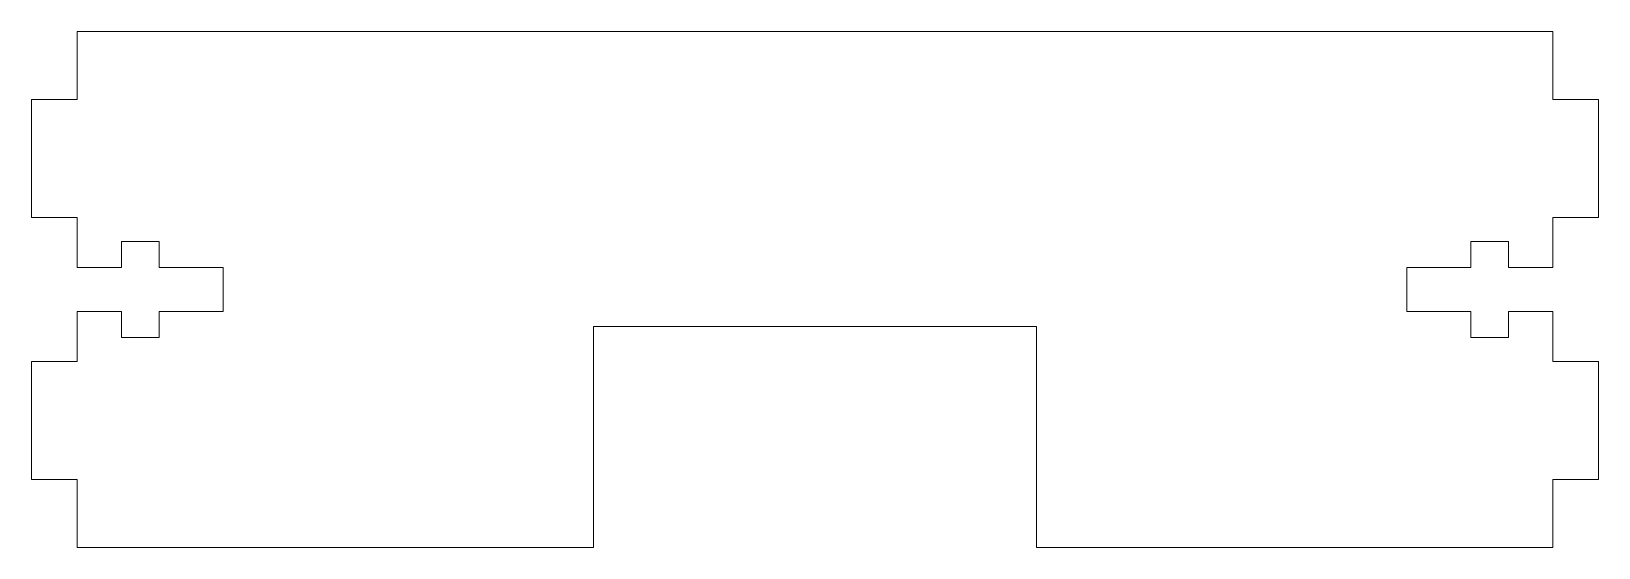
# Model space of a CAD drawing. Header units: millimetres. Extents: x -53 to 53, y -18 to 18.
import ezdxf

# ---------------------------------------------------------------- set-up
doc = ezdxf.new("R2010")
doc.units = ezdxf.units.MM

msp = doc.modelspace()

# ---------------------------------------------------------------- linework, layer by layer
at = {"color": 7, "linetype": 'Continuous', "lineweight": 15}
for p, q in [((-50, 12.875), (-50, 17.5)), ((-50, 17.5), (50, 17.5)), ((50, 12.875), (50, 17.5)), ((-53.1, 4.875), (-53.1, 12.875)), ((-53.1, 12.875), (-50, 12.875)), ((53.1, 12.875), (50, 12.875)), ((53.1, 4.875), (53.1, 12.875)), ((-53.1, 4.875), (-50, 4.875)), ((-50, 1.5), (-50, 4.875)), ((53.1, 4.875), (50, 4.875)), ((50, 1.5), (50, 4.875)), ((-47, 3.25), (-44.45, 3.25)), ((-47, 1.5), (-47, 3.25)), ((-44.45, 3.25), (-44.45, 1.5)), ((47, 3.25), (44.45, 3.25)), ((44.45, 3.25), (44.45, 1.5)), ((47, 1.5), (47, 3.25)), ((-50, 1.5), (-47, 1.5)), ((-44.45, 1.5), (-40.1, 1.5)), ((-40.1, 1.5), (-40.1, -1.5)), ((44.45, 1.5), (40.1, 1.5)), ((40.1, 1.5), (40.1, -1.5)), ((50, 1.5), (47, 1.5)), ((-50, -4.875), (-50, -1.5)), ((-50, -1.5), (-47, -1.5)), ((-47, -1.5), (-47, -3.25)), ((-44.45, -3.25), (-44.45, -1.5)), ((-44.45, -1.5), (-40.1, -1.5)), ((44.45, -1.5), (40.1, -1.5)), ((44.45, -3.25), (44.45, -1.5)), ((47, -1.5), (47, -3.25)), ((50, -1.5), (47, -1.5)), ((50, -4.875), (50, -1.5)), ((-15, -2.5), (15, -2.5)), ((-15, -17.5), (-15, -2.5)), ((15, -2.5), (15, -17.5)), ((-47, -3.25), (-44.45, -3.25)), ((47, -3.25), (44.45, -3.25)), ((-53.1, -4.875), (-50, -4.875)), ((-53.1, -4.875), (-53.1, -12.875)), ((53.1, -4.875), (50, -4.875)), ((53.1, -4.875), (53.1, -12.875)), ((-53.1, -12.875), (-50, -12.875)), ((-50, -17.5), (-50, -12.875)), ((53.1, -12.875), (50, -12.875)), ((50, -17.5), (50, -12.875)), ((-50, -17.5), (-15, -17.5)), ((15, -17.5), (50, -17.5))]:
    msp.add_line(p, q, dxfattribs=at)

doc.saveas('drawing.dxf')
